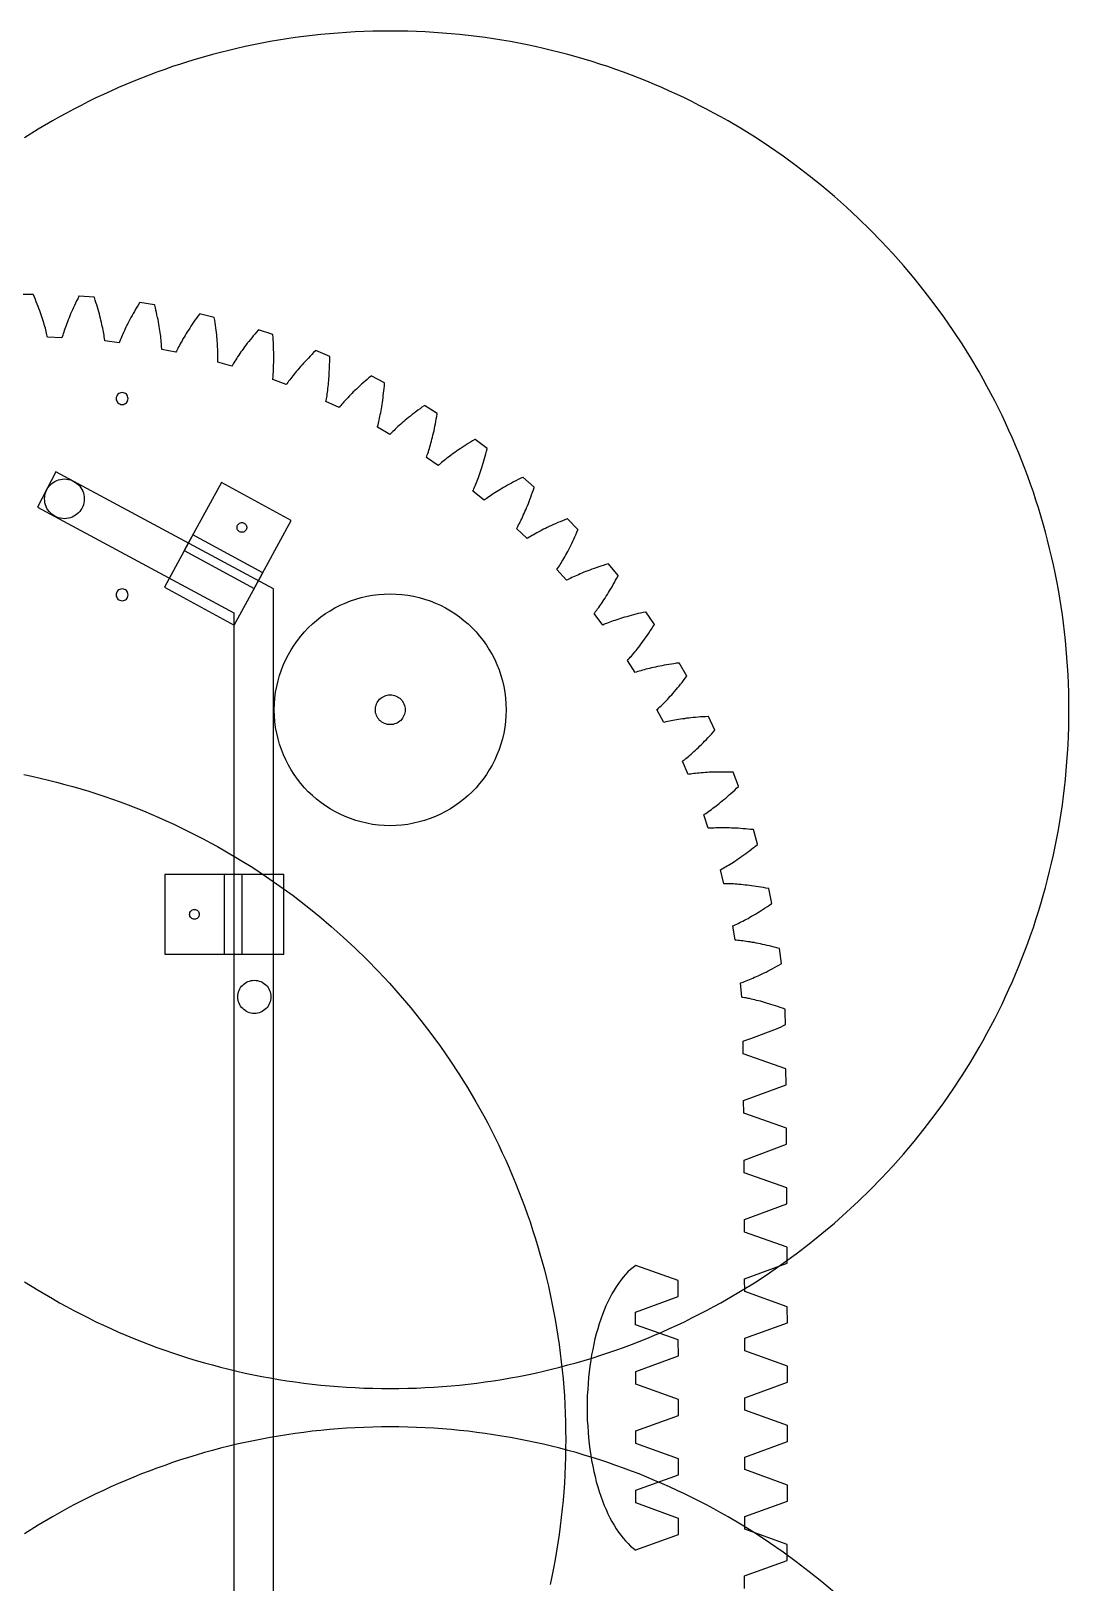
# Model space of a CAD drawing. Extents: x -0.5 to 13.6, y -1.6 to 19.1.
# Drawn here: x 5.76 to 13.6, y 7.43 to 19.14 of the extents above; entities that cross this region are included whole.
import ezdxf

# ---------------------------------------------------------------- set-up
doc = ezdxf.new("R2010")
doc.units = 0
doc.layers.add('Default Layer', color=1, linetype='CONTINUOUS')

msp = doc.modelspace()

# ---------------------------------------------------------------- linework, layer by layer
at = {"layer": 'Default Layer'}
for points in [[(5.713, 9.702), (5.817, 9.637), (5.924, 9.574), (5.978, 9.543), (6.032, 9.514), (6.087, 9.484), (6.142, 9.456), (6.197, 9.428), (6.253, 9.4), (6.309, 9.374), (6.366, 9.348), (6.423, 9.322), (6.48, 9.298), (6.538, 9.274), (6.596, 9.25), (6.654, 9.228), (6.713, 9.206), (6.772, 9.185), (6.831, 9.164), (6.891, 9.144), (6.951, 9.125), (7.011, 9.107), (7.072, 9.089), (7.133, 9.073), (7.194, 9.056), (7.256, 9.041), (7.318, 9.026), (7.38, 9.012), (7.442, 8.999), (7.505, 8.987), (7.568, 8.975), (7.631, 8.964), (7.694, 8.954), (7.758, 8.945), (7.822, 8.936), (7.886, 8.928), (7.951, 8.921), (8.016, 8.915), (8.081, 8.91), (8.146, 8.905), (8.211, 8.902), (8.277, 8.899), (8.343, 8.897), (8.409, 8.895), (8.475, 8.895), (8.541, 8.895), (8.607, 8.897), (8.673, 8.899), (8.739, 8.902), (8.804, 8.905), (8.869, 8.91), (8.934, 8.915), (8.999, 8.921), (9.063, 8.928), (9.128, 8.936), (9.192, 8.945), (9.255, 8.954), (9.319, 8.964), (9.382, 8.975), (9.445, 8.987), (9.508, 8.999), (9.57, 9.012), (9.632, 9.026), (9.694, 9.041), (9.756, 9.056), (9.817, 9.073), (9.878, 9.089), (9.939, 9.107), (9.999, 9.125), (10.059, 9.144), (10.119, 9.164), (10.178, 9.185), (10.237, 9.206), (10.296, 9.228), (10.354, 9.25), (10.412, 9.274), (10.47, 9.298), (10.527, 9.322), (10.584, 9.348), (10.641, 9.374), (10.697, 9.4), (10.753, 9.428), (10.808, 9.456), (10.863, 9.484), (10.918, 9.514), (10.972, 9.543), (11.026, 9.574), (11.132, 9.637), (11.237, 9.702), (11.34, 9.77), (11.442, 9.841), (11.541, 9.913), (11.639, 9.988), (11.735, 10.065), (11.829, 10.145), (11.921, 10.226), (12.011, 10.31), (12.099, 10.396), (12.185, 10.484), (12.269, 10.574), (12.35, 10.666), (12.43, 10.76), (12.507, 10.856), (12.582, 10.954), (12.654, 11.053), (12.725, 11.155), (12.793, 11.258), (12.858, 11.363), (12.921, 11.469), (12.951, 11.523), (12.981, 11.577), (13.011, 11.632), (13.039, 11.687), (13.067, 11.742), (13.095, 11.798), (13.121, 11.854), (13.147, 11.911), (13.173, 11.968), (13.197, 12.025), (13.221, 12.083), (13.244, 12.141), (13.267, 12.199), (13.289, 12.258), (13.31, 12.317), (13.331, 12.376), (13.35, 12.436), (13.37, 12.496), (13.388, 12.556), (13.406, 12.617), (13.422, 12.678), (13.439, 12.739), (13.454, 12.801), (13.469, 12.863), (13.483, 12.925), (13.496, 12.987), (13.508, 13.05), (13.52, 13.113), (13.531, 13.176), (13.541, 13.24), (13.55, 13.303), (13.559, 13.367), (13.567, 13.432), (13.574, 13.496), (13.58, 13.561), (13.585, 13.626), (13.59, 13.691), (13.593, 13.756), (13.596, 13.822), (13.598, 13.888), (13.6, 13.954), (13.6, 14.02), (13.6, 14.086), (13.598, 14.152), (13.596, 14.218), (13.593, 14.284), (13.59, 14.349), (13.585, 14.414), (13.58, 14.479), (13.574, 14.544), (13.567, 14.608), (13.559, 14.673), (13.55, 14.737), (13.541, 14.8), (13.531, 14.864), (13.52, 14.927), (13.508, 14.99), (13.496, 15.053), (13.483, 15.115), (13.469, 15.177), (13.454, 15.239), (13.439, 15.301), (13.422, 15.362), (13.406, 15.423), (13.388, 15.484), (13.37, 15.544), (13.35, 15.604), (13.331, 15.664), (13.31, 15.723), (13.289, 15.782), (13.267, 15.841), (13.244, 15.899), (13.221, 15.957), (13.197, 16.015), (13.173, 16.072), (13.147, 16.129), (13.121, 16.186), (13.095, 16.242), (13.067, 16.298), (13.039, 16.353), (13.011, 16.408), (12.981, 16.463), (12.951, 16.517), (12.921, 16.571), (12.858, 16.677), (12.793, 16.782), (12.725, 16.885), (12.654, 16.987), (12.582, 17.086), (12.507, 17.184), (12.43, 17.28), (12.35, 17.374), (12.269, 17.466), (12.185, 17.556), (12.099, 17.644), (12.011, 17.73), (11.921, 17.814), (11.829, 17.895), (11.735, 17.975), (11.639, 18.052), (11.541, 18.127), (11.442, 18.199), (11.34, 18.27), (11.237, 18.338), (11.132, 18.403), (11.026, 18.466), (10.972, 18.497), (10.918, 18.526), (10.863, 18.556), (10.808, 18.584), (10.753, 18.612), (10.697, 18.64), (10.641, 18.666), (10.584, 18.692), (10.527, 18.718), (10.47, 18.742), (10.412, 18.766), (10.354, 18.79), (10.296, 18.812), (10.237, 18.834), (10.178, 18.855), (10.119, 18.876), (10.059, 18.896), (9.999, 18.915), (9.939, 18.933), (9.878, 18.951), (9.817, 18.967), (9.756, 18.984), (9.694, 18.999), (9.632, 19.014), (9.57, 19.028), (9.508, 19.041), (9.445, 19.053), (9.382, 19.065), (9.319, 19.076), (9.255, 19.086), (9.192, 19.095), (9.128, 19.104), (9.063, 19.112), (8.999, 19.119), (8.934, 19.125), (8.869, 19.13), (8.804, 19.135), (8.739, 19.138), (8.673, 19.141), (8.607, 19.143), (8.541, 19.145), (8.475, 19.145), (8.409, 19.145), (8.343, 19.143), (8.277, 19.141), (8.211, 19.138), (8.146, 19.135), (8.081, 19.13), (8.016, 19.125), (7.951, 19.119), (7.886, 19.112), (7.822, 19.104), (7.758, 19.095), (7.694, 19.086), (7.631, 19.076), (7.568, 19.065), (7.505, 19.053), (7.442, 19.041), (7.38, 19.028), (7.318, 19.014), (7.256, 18.999), (7.194, 18.984), (7.133, 18.967), (7.072, 18.951), (7.011, 18.933), (6.951, 18.915), (6.891, 18.896), (6.831, 18.876), (6.772, 18.855), (6.713, 18.834), (6.654, 18.812), (6.596, 18.79), (6.538, 18.766), (6.48, 18.742), (6.423, 18.718), (6.366, 18.692), (6.309, 18.666), (6.253, 18.64), (6.197, 18.612), (6.142, 18.584), (6.087, 18.556), (6.032, 18.526), (5.978, 18.497), (5.924, 18.466), (5.817, 18.403), (5.713, 18.338)], [(11.15, 7.386), (11.151, 7.481), (11.472, 7.596), (11.473, 7.717), (11.152, 7.834), (11.152, 7.929), (11.474, 8.045), (11.474, 8.166), (11.153, 8.283), (11.153, 8.378), (11.474, 8.494), (11.475, 8.615), (11.153, 8.731), (11.153, 8.826), (11.474, 8.943), (11.474, 9.064), (11.153, 9.18), (11.153, 9.275), (11.474, 9.392), (11.473, 9.513), (11.152, 9.628), (11.151, 9.723), (11.472, 9.841), (11.472, 9.962), (11.15, 10.077), (11.149, 10.172), (11.47, 10.29), (11.469, 10.411), (11.147, 10.525), (11.147, 10.62), (11.467, 10.739), (11.466, 10.86), (11.144, 10.974), (11.143, 11.069), (11.464, 11.188), (11.463, 11.309), (11.14, 11.422), (11.139, 11.517), (11.145, 11.52), (11.198, 11.539), (11.392, 11.612), (11.409, 11.619), (11.426, 11.627), (11.444, 11.635), (11.459, 11.643), (11.458, 11.735), (11.458, 11.759), (11.456, 11.759), (11.438, 11.766), (11.42, 11.773), (11.402, 11.779), (11.384, 11.785), (11.367, 11.79), (11.35, 11.796), (11.333, 11.801), (11.317, 11.806), (11.301, 11.81), (11.286, 11.815), (11.271, 11.819), (11.256, 11.823), (11.241, 11.826), (11.227, 11.83), (11.213, 11.833), (11.2, 11.836), (11.187, 11.839), (11.174, 11.841), (11.162, 11.844), (11.15, 11.846), (11.138, 11.848), (11.13, 11.849), (11.121, 11.958), (11.129, 11.96), (11.14, 11.964), (11.151, 11.969), (11.163, 11.973), (11.175, 11.978), (11.187, 11.983), (11.2, 11.988), (11.213, 11.994), (11.226, 12), (11.24, 12.006), (11.254, 12.012), (11.268, 12.019), (11.283, 12.026), (11.298, 12.033), (11.313, 12.04), (11.328, 12.048), (11.344, 12.056), (11.36, 12.065), (11.376, 12.074), (11.393, 12.083), (11.41, 12.092), (11.427, 12.102), (11.429, 12.104), (11.415, 12.217), (11.412, 12.217), (11.393, 12.223), (11.375, 12.228), (11.356, 12.232), (11.338, 12.237), (11.321, 12.241), (11.303, 12.245), (11.286, 12.249), (11.27, 12.252), (11.254, 12.256), (11.238, 12.259), (11.222, 12.262), (11.207, 12.264), (11.192, 12.267), (11.178, 12.269), (11.164, 12.271), (11.15, 12.273), (11.137, 12.275), (11.124, 12.276), (11.112, 12.278), (11.1, 12.279), (11.088, 12.28), (11.08, 12.281), (11.062, 12.388), (11.069, 12.391), (11.08, 12.396), (11.091, 12.401), (11.102, 12.407), (11.114, 12.413), (11.126, 12.418), (11.138, 12.425), (11.151, 12.431), (11.164, 12.438), (11.177, 12.445), (11.19, 12.453), (11.204, 12.461), (11.218, 12.469), (11.232, 12.477), (11.247, 12.486), (11.261, 12.495), (11.276, 12.504), (11.292, 12.514), (11.307, 12.524), (11.323, 12.535), (11.339, 12.546), (11.355, 12.557), (11.357, 12.558), (11.334, 12.67), (11.332, 12.67), (11.312, 12.674), (11.293, 12.677), (11.274, 12.681), (11.256, 12.684), (11.238, 12.686), (11.221, 12.689), (11.204, 12.691), (11.187, 12.694), (11.17, 12.696), (11.154, 12.697), (11.139, 12.699), (11.123, 12.7), (11.108, 12.702), (11.094, 12.703), (11.08, 12.704), (11.066, 12.705), (11.053, 12.705), (11.04, 12.706), (11.027, 12.706), (11.015, 12.707), (11.003, 12.707), (10.995, 12.707), (10.969, 12.812), (10.976, 12.816), (10.986, 12.822), (10.997, 12.828), (11.007, 12.834), (11.019, 12.841), (11.03, 12.848), (11.042, 12.855), (11.054, 12.862), (11.066, 12.87), (11.078, 12.878), (11.091, 12.887), (11.104, 12.896), (11.117, 12.905), (11.131, 12.915), (11.145, 12.924), (11.159, 12.935), (11.173, 12.945), (11.187, 12.956), (11.202, 12.968), (11.217, 12.979), (11.232, 12.991), (11.247, 13.004), (11.249, 13.005), (11.217, 13.115), (11.215, 13.115), (11.195, 13.117), (11.176, 13.119), (11.157, 13.121), (11.138, 13.122), (11.12, 13.124), (11.103, 13.125), (11.085, 13.126), (11.068, 13.127), (11.052, 13.127), (11.036, 13.128), (11.02, 13.128), (11.005, 13.129), (10.99, 13.129), (10.975, 13.129), (10.961, 13.128), (10.947, 13.128), (10.934, 13.128), (10.921, 13.127), (10.908, 13.127), (10.896, 13.126), (10.884, 13.125), (10.877, 13.125), (10.842, 13.228), (10.848, 13.232), (10.858, 13.238), (10.868, 13.245), (10.878, 13.252), (10.889, 13.26), (10.9, 13.268), (10.911, 13.276), (10.922, 13.284), (10.934, 13.293), (10.946, 13.302), (10.958, 13.312), (10.97, 13.322), (10.982, 13.332), (10.995, 13.343), (11.008, 13.354), (11.021, 13.365), (11.034, 13.377), (11.048, 13.389), (11.062, 13.401), (11.076, 13.414), (11.09, 13.427), (11.104, 13.441), (11.106, 13.443), (11.065, 13.549), (11.062, 13.549), (11.042, 13.55), (11.023, 13.55), (11.004, 13.55), (10.986, 13.55), (10.968, 13.55), (10.95, 13.55), (10.932, 13.55), (10.916, 13.549), (10.899, 13.548), (10.883, 13.548), (10.867, 13.547), (10.852, 13.546), (10.837, 13.544), (10.822, 13.543), (10.808, 13.542), (10.795, 13.541), (10.781, 13.539), (10.768, 13.538), (10.756, 13.536), (10.744, 13.534), (10.732, 13.533), (10.725, 13.531), (10.681, 13.631), (10.688, 13.636), (10.697, 13.643), (10.706, 13.651), (10.716, 13.659), (10.726, 13.667), (10.736, 13.676), (10.747, 13.685), (10.757, 13.694), (10.768, 13.704), (10.779, 13.714), (10.79, 13.725), (10.802, 13.735), (10.813, 13.747), (10.825, 13.758), (10.837, 13.77), (10.849, 13.783), (10.862, 13.795), (10.874, 13.808), (10.887, 13.822), (10.9, 13.836), (10.913, 13.85), (10.926, 13.865), (10.927, 13.867), (10.878, 13.97), (10.875, 13.969), (10.856, 13.968), (10.836, 13.967), (10.818, 13.966), (10.799, 13.965), (10.781, 13.963), (10.763, 13.961), (10.746, 13.959), (10.729, 13.958), (10.713, 13.956), (10.697, 13.953), (10.681, 13.951), (10.666, 13.949), (10.651, 13.947), (10.637, 13.944), (10.623, 13.942), (10.609, 13.939), (10.596, 13.937), (10.584, 13.934), (10.571, 13.932), (10.559, 13.929), (10.548, 13.926), (10.54, 13.925), (10.489, 14.021), (10.495, 14.026), (10.504, 14.034), (10.512, 14.042), (10.521, 14.051), (10.531, 14.06), (10.54, 14.07), (10.55, 14.079), (10.56, 14.09), (10.57, 14.1), (10.58, 14.111), (10.59, 14.122), (10.601, 14.134), (10.611, 14.146), (10.622, 14.159), (10.633, 14.172), (10.644, 14.185), (10.656, 14.199), (10.667, 14.213), (10.679, 14.227), (10.69, 14.242), (10.702, 14.258), (10.714, 14.273), (10.715, 14.275), (10.658, 14.374), (10.655, 14.373), (10.636, 14.371), (10.617, 14.368), (10.598, 14.365), (10.58, 14.362), (10.562, 14.359), (10.544, 14.356), (10.527, 14.353), (10.511, 14.35), (10.494, 14.347), (10.479, 14.343), (10.463, 14.34), (10.448, 14.336), (10.434, 14.333), (10.42, 14.329), (10.406, 14.326), (10.393, 14.322), (10.38, 14.319), (10.367, 14.315), (10.355, 14.311), (10.344, 14.308), (10.332, 14.304), (10.325, 14.302), (10.266, 14.393), (10.272, 14.399), (10.28, 14.408), (10.288, 14.417), (10.296, 14.426), (10.305, 14.436), (10.313, 14.446), (10.322, 14.457), (10.331, 14.468), (10.34, 14.479), (10.349, 14.491), (10.359, 14.503), (10.368, 14.516), (10.378, 14.528), (10.388, 14.542), (10.398, 14.556), (10.408, 14.57), (10.418, 14.584), (10.428, 14.599), (10.438, 14.615), (10.449, 14.63), (10.459, 14.647), (10.47, 14.663), (10.471, 14.665), (10.406, 14.759), (10.404, 14.758), (10.384, 14.754), (10.365, 14.75), (10.347, 14.746), (10.329, 14.741), (10.311, 14.737), (10.294, 14.732), (10.277, 14.728), (10.261, 14.723), (10.245, 14.719), (10.23, 14.714), (10.215, 14.709), (10.2, 14.705), (10.186, 14.7), (10.172, 14.695), (10.159, 14.691), (10.146, 14.686), (10.133, 14.681), (10.121, 14.677), (10.109, 14.672), (10.098, 14.668), (10.087, 14.663), (10.08, 14.66), (10.014, 14.747), (10.019, 14.753), (10.026, 14.762), (10.034, 14.772), (10.041, 14.782), (10.049, 14.793), (10.057, 14.804), (10.065, 14.815), (10.073, 14.826), (10.081, 14.838), (10.089, 14.851), (10.098, 14.864), (10.106, 14.877), (10.115, 14.891), (10.123, 14.905), (10.132, 14.919), (10.141, 14.934), (10.15, 14.949), (10.159, 14.965), (10.168, 14.981), (10.177, 14.998), (10.186, 15.015), (10.195, 15.032), (10.196, 15.035), (10.124, 15.123), (10.122, 15.122), (10.103, 15.116), (10.084, 15.11), (10.066, 15.105), (10.049, 15.099), (10.031, 15.093), (10.015, 15.087), (9.998, 15.081), (9.983, 15.075), (9.967, 15.069), (9.952, 15.064), (9.937, 15.058), (9.923, 15.052), (9.909, 15.046), (9.896, 15.04), (9.883, 15.035), (9.871, 15.029), (9.858, 15.023), (9.847, 15.018), (9.835, 15.012), (9.824, 15.007), (9.814, 15.002), (9.807, 14.998), (9.734, 15.079), (9.739, 15.086), (9.745, 15.096), (9.752, 15.106), (9.758, 15.116), (9.765, 15.127), (9.772, 15.139), (9.779, 15.151), (9.786, 15.163), (9.793, 15.176), (9.801, 15.189), (9.808, 15.202), (9.815, 15.216), (9.823, 15.23), (9.831, 15.245), (9.838, 15.26), (9.846, 15.276), (9.853, 15.292), (9.861, 15.308), (9.869, 15.325), (9.877, 15.342), (9.884, 15.36), (9.892, 15.378), (9.893, 15.38), (9.814, 15.462), (9.811, 15.461), (9.793, 15.454), (9.775, 15.447), (9.758, 15.44), (9.74, 15.433), (9.724, 15.425), (9.708, 15.418), (9.692, 15.411), (9.676, 15.404), (9.661, 15.397), (9.647, 15.39), (9.633, 15.383), (9.619, 15.376), (9.606, 15.369), (9.593, 15.362), (9.581, 15.355), (9.569, 15.349), (9.557, 15.342), (9.546, 15.336), (9.535, 15.329), (9.524, 15.323), (9.514, 15.317), (9.508, 15.313), (9.429, 15.388), (9.433, 15.395), (9.438, 15.405), (9.444, 15.416), (9.45, 15.427), (9.456, 15.438), (9.462, 15.45), (9.468, 15.463), (9.474, 15.475), (9.48, 15.489), (9.486, 15.502), (9.492, 15.516), (9.499, 15.531), (9.505, 15.546), (9.511, 15.561), (9.518, 15.577), (9.524, 15.593), (9.53, 15.609), (9.537, 15.626), (9.543, 15.644), (9.549, 15.662), (9.556, 15.68), (9.562, 15.699), (9.563, 15.701), (9.477, 15.776), (9.475, 15.775), (9.457, 15.766), (9.44, 15.758), (9.423, 15.749), (9.406, 15.74), (9.39, 15.732), (9.375, 15.723), (9.36, 15.715), (9.345, 15.707), (9.331, 15.698), (9.317, 15.69), (9.303, 15.682), (9.29, 15.674), (9.277, 15.666), (9.265, 15.658), (9.253, 15.651), (9.242, 15.643), (9.231, 15.636), (9.22, 15.628), (9.21, 15.621), (9.2, 15.614), (9.19, 15.607), (9.184, 15.602), (9.099, 15.671), (9.103, 15.678), (9.107, 15.689), (9.112, 15.7), (9.117, 15.711), (9.122, 15.723), (9.127, 15.736), (9.132, 15.749), (9.137, 15.762), (9.142, 15.775), (9.147, 15.789), (9.152, 15.804), (9.157, 15.819), (9.163, 15.834), (9.168, 15.85), (9.173, 15.866), (9.178, 15.883), (9.183, 15.9), (9.188, 15.917), (9.193, 15.935), (9.197, 15.953), (9.202, 15.972), (9.207, 15.991), (9.208, 15.994), (9.116, 16.062), (9.114, 16.06), (9.097, 16.05), (9.08, 16.04), (9.064, 16.03), (9.049, 16.021), (9.033, 16.011), (9.018, 16.001), (9.004, 15.991), (8.99, 15.982), (8.976, 15.973), (8.963, 15.963), (8.95, 15.954), (8.938, 15.945), (8.926, 15.936), (8.914, 15.927), (8.903, 15.919), (8.892, 15.91), (8.882, 15.902), (8.872, 15.894), (8.862, 15.886), (8.853, 15.878), (8.844, 15.87), (8.838, 15.865), (8.748, 15.926), (8.751, 15.934), (8.755, 15.945), (8.759, 15.956), (8.763, 15.968), (8.767, 15.981), (8.771, 15.993), (8.775, 16.006), (8.778, 16.02), (8.782, 16.034), (8.786, 16.048), (8.79, 16.063), (8.794, 16.079), (8.798, 16.094), (8.802, 16.11), (8.806, 16.127), (8.809, 16.144), (8.813, 16.161), (8.816, 16.179), (8.82, 16.197), (8.823, 16.216), (8.826, 16.235), (8.83, 16.254), (8.83, 16.257), (8.733, 16.317), (8.731, 16.316), (8.715, 16.304), (8.7, 16.293), (8.684, 16.282), (8.669, 16.271), (8.655, 16.26), (8.641, 16.249), (8.627, 16.238), (8.614, 16.228), (8.601, 16.217), (8.589, 16.207), (8.577, 16.197), (8.565, 16.187), (8.554, 16.177), (8.543, 16.167), (8.533, 16.158), (8.523, 16.148), (8.513, 16.139), (8.504, 16.13), (8.495, 16.121), (8.486, 16.113), (8.478, 16.104), (8.472, 16.099), (8.378, 16.153), (8.38, 16.16), (8.383, 16.172), (8.386, 16.184), (8.389, 16.196), (8.392, 16.208), (8.394, 16.221), (8.397, 16.235), (8.4, 16.249), (8.403, 16.263), (8.406, 16.278), (8.409, 16.293), (8.411, 16.308), (8.414, 16.324), (8.416, 16.341), (8.419, 16.357), (8.421, 16.375), (8.423, 16.392), (8.425, 16.41), (8.427, 16.429), (8.429, 16.447), (8.431, 16.467), (8.432, 16.486), (8.433, 16.489), (8.331, 16.541), (8.33, 16.54), (8.314, 16.527), (8.3, 16.515), (8.285, 16.502), (8.271, 16.49), (8.258, 16.478), (8.245, 16.466), (8.232, 16.454), (8.22, 16.442), (8.208, 16.431), (8.196, 16.42), (8.185, 16.409), (8.174, 16.398), (8.164, 16.387), (8.154, 16.376), (8.144, 16.366), (8.135, 16.356), (8.126, 16.346), (8.117, 16.336), (8.109, 16.327), (8.101, 16.318), (8.094, 16.309), (8.089, 16.303), (7.99, 16.349), (7.991, 16.356), (7.994, 16.368), (7.996, 16.38), (7.998, 16.392), (7.999, 16.405), (8.001, 16.418), (8.003, 16.432), (8.005, 16.446), (8.007, 16.461), (8.008, 16.475), (8.01, 16.491), (8.011, 16.506), (8.012, 16.522), (8.013, 16.539), (8.014, 16.556), (8.015, 16.573), (8.016, 16.591), (8.017, 16.609), (8.017, 16.628), (8.018, 16.647), (8.018, 16.666), (8.018, 16.686), (8.018, 16.688), (7.913, 16.732), (7.911, 16.73), (7.897, 16.717), (7.883, 16.703), (7.87, 16.689), (7.857, 16.676), (7.845, 16.663), (7.832, 16.65), (7.821, 16.637), (7.809, 16.625), (7.798, 16.612), (7.788, 16.6), (7.778, 16.588), (7.768, 16.576), (7.758, 16.565), (7.749, 16.554), (7.74, 16.542), (7.732, 16.532), (7.724, 16.521), (7.716, 16.511), (7.708, 16.501), (7.701, 16.491), (7.694, 16.481), (7.69, 16.475), (7.588, 16.513), (7.589, 16.521), (7.59, 16.532), (7.591, 16.544), (7.592, 16.557), (7.593, 16.57), (7.594, 16.583), (7.594, 16.597), (7.595, 16.611), (7.595, 16.626), (7.596, 16.641), (7.596, 16.656), (7.596, 16.672), (7.596, 16.688), (7.596, 16.704), (7.596, 16.721), (7.595, 16.739), (7.594, 16.756), (7.594, 16.774), (7.593, 16.793), (7.591, 16.812), (7.59, 16.831), (7.589, 16.851), (7.588, 16.853), (7.48, 16.889), (7.478, 16.887), (7.465, 16.872), (7.453, 16.857), (7.441, 16.843), (7.429, 16.828), (7.418, 16.814), (7.407, 16.8), (7.396, 16.787), (7.386, 16.773), (7.376, 16.76), (7.366, 16.747), (7.357, 16.734), (7.348, 16.722), (7.339, 16.71), (7.331, 16.698), (7.323, 16.686), (7.316, 16.674), (7.309, 16.663), (7.302, 16.652), (7.295, 16.641), (7.289, 16.631), (7.283, 16.621), (7.279, 16.614), (7.174, 16.644), (7.174, 16.652), (7.174, 16.664), (7.174, 16.676), (7.174, 16.688), (7.174, 16.701), (7.174, 16.715), (7.173, 16.728), (7.173, 16.742), (7.172, 16.757), (7.171, 16.772), (7.17, 16.787), (7.169, 16.803), (7.168, 16.819), (7.166, 16.836), (7.165, 16.852), (7.163, 16.87), (7.161, 16.887), (7.159, 16.905), (7.156, 16.924), (7.153, 16.942), (7.15, 16.962), (7.147, 16.981), (7.147, 16.983), (7.036, 17.01), (7.035, 17.008), (7.023, 16.992), (7.012, 16.977), (7.001, 16.961), (6.99, 16.946), (6.98, 16.931), (6.97, 16.916), (6.961, 16.902), (6.951, 16.887), (6.943, 16.873), (6.934, 16.86), (6.926, 16.846), (6.918, 16.833), (6.91, 16.82), (6.903, 16.807), (6.896, 16.795), (6.89, 16.783), (6.883, 16.771), (6.877, 16.76), (6.872, 16.749), (6.866, 16.738), (6.861, 16.727), (6.857, 16.72), (6.751, 16.741), (6.75, 16.749), (6.749, 16.761), (6.749, 16.773), (6.748, 16.786), (6.746, 16.799), (6.745, 16.812), (6.743, 16.826), (6.742, 16.84), (6.74, 16.854), (6.738, 16.869), (6.736, 16.884), (6.733, 16.9), (6.731, 16.915), (6.728, 16.932), (6.725, 16.948), (6.722, 16.966), (6.718, 16.983), (6.714, 17.001), (6.71, 17.019), (6.706, 17.037), (6.702, 17.056), (6.697, 17.075), (6.696, 17.078), (6.584, 17.095), (6.583, 17.093), (6.572, 17.076), (6.562, 17.06), (6.553, 17.044), (6.543, 17.028), (6.534, 17.012), (6.526, 16.996), (6.517, 16.981), (6.509, 16.966), (6.502, 16.951), (6.494, 16.937), (6.487, 16.923), (6.48, 16.909), (6.474, 16.896), (6.468, 16.883), (6.462, 16.87), (6.456, 16.857), (6.451, 16.845), (6.446, 16.833), (6.441, 16.821), (6.436, 16.81), (6.432, 16.799), (6.429, 16.792), (6.321, 16.805), (6.32, 16.812), (6.318, 16.824), (6.316, 16.836), (6.314, 16.848), (6.312, 16.861), (6.31, 16.874), (6.307, 16.888), (6.304, 16.902), (6.301, 16.916), (6.298, 16.93), (6.295, 16.945), (6.291, 16.961), (6.287, 16.976), (6.283, 16.992), (6.279, 17.009), (6.274, 17.026), (6.269, 17.043), (6.264, 17.06), (6.259, 17.078), (6.253, 17.096), (6.247, 17.114), (6.241, 17.133), (6.24, 17.135), (6.126, 17.144), (6.125, 17.142), (6.116, 17.124), (6.107, 17.107), (6.099, 17.09), (6.091, 17.073), (6.083, 17.057), (6.076, 17.04), (6.069, 17.025), (6.062, 17.009), (6.056, 16.994), (6.05, 16.979), (6.044, 16.964), (6.038, 16.95), (6.033, 16.936), (6.028, 16.922), (6.023, 16.909), (6.018, 16.896), (6.014, 16.884), (6.01, 16.871), (6.006, 16.859), (6.002, 16.848), (5.999, 16.837), (5.996, 16.829), (5.888, 16.833), (5.886, 16.841), (5.883, 16.852), (5.88, 16.864), (5.877, 16.876), (5.874, 16.889), (5.871, 16.901), (5.867, 16.915), (5.863, 16.928), (5.859, 16.942), (5.855, 16.957), (5.85, 16.971), (5.845, 16.986), (5.84, 17.001), (5.835, 17.017), (5.829, 17.033), (5.823, 17.049), (5.817, 17.066), (5.81, 17.083), (5.803, 17.1), (5.796, 17.118), (5.789, 17.136), (5.781, 17.154), (5.78, 17.156), (5.666, 17.155)], [(5.708, 13.531), (5.77, 13.518), (5.832, 13.504), (5.894, 13.489), (5.956, 13.474), (6.017, 13.457), (6.078, 13.441), (6.139, 13.423), (6.199, 13.405), (6.259, 13.386), (6.319, 13.366), (6.378, 13.345), (6.437, 13.324), (6.496, 13.302), (6.554, 13.28), (6.612, 13.256), (6.67, 13.232), (6.727, 13.208), (6.784, 13.182), (6.841, 13.156), (6.897, 13.13), (6.953, 13.102), (7.008, 13.074), (7.063, 13.046), (7.118, 13.016), (7.172, 12.987), (7.226, 12.956), (7.332, 12.893), (7.437, 12.828), (7.54, 12.76), (7.642, 12.689), (7.741, 12.617), (7.839, 12.542), (7.935, 12.465), (8.029, 12.385), (8.121, 12.304), (8.211, 12.22), (8.299, 12.134), (8.385, 12.046), (8.469, 11.956), (8.55, 11.864), (8.63, 11.77), (8.707, 11.674), (8.782, 11.576), (8.854, 11.477), (8.925, 11.375), (8.993, 11.272), (9.058, 11.167), (9.121, 11.061), (9.151, 11.007), (9.181, 10.953), (9.211, 10.898), (9.239, 10.843), (9.267, 10.788), (9.295, 10.732), (9.321, 10.676), (9.347, 10.619), (9.373, 10.562), (9.397, 10.505), (9.421, 10.447), (9.444, 10.389), (9.467, 10.331), (9.489, 10.272), (9.51, 10.213), (9.531, 10.154), (9.55, 10.094), (9.569, 10.034), (9.588, 9.974), (9.605, 9.913), (9.622, 9.852), (9.639, 9.791), (9.654, 9.729), (9.669, 9.667), (9.683, 9.605), (9.696, 9.543), (9.708, 9.48), (9.72, 9.417), (9.731, 9.354), (9.741, 9.29), (9.75, 9.227), (9.759, 9.163), (9.766, 9.098), (9.773, 9.034), (9.78, 8.969), (9.785, 8.904), (9.79, 8.839), (9.793, 8.774), (9.796, 8.708), (9.798, 8.642), (9.799, 8.576), (9.8, 8.51), (9.799, 8.444), (9.798, 8.378), (9.796, 8.312), (9.793, 8.246), (9.79, 8.181), (9.785, 8.116), (9.78, 8.051), (9.773, 7.986), (9.766, 7.922), (9.759, 7.857), (9.75, 7.793), (9.741, 7.73), (9.731, 7.666), (9.72, 7.603), (9.708, 7.54), (9.696, 7.477), (9.683, 7.415)], [(11.829, 7.355), (11.735, 7.435), (11.639, 7.512), (11.541, 7.587), (11.442, 7.659), (11.34, 7.73), (11.237, 7.798), (11.132, 7.863), (11.026, 7.926), (10.972, 7.957), (10.918, 7.986), (10.863, 8.016), (10.808, 8.044), (10.753, 8.072), (10.697, 8.1), (10.641, 8.126), (10.584, 8.152), (10.527, 8.178), (10.47, 8.202), (10.412, 8.226), (10.354, 8.25), (10.296, 8.272), (10.237, 8.294), (10.178, 8.315), (10.119, 8.336), (10.059, 8.356), (9.999, 8.375), (9.939, 8.393), (9.878, 8.411), (9.817, 8.427), (9.756, 8.444), (9.694, 8.459), (9.632, 8.474), (9.57, 8.488), (9.508, 8.501), (9.445, 8.513), (9.382, 8.525), (9.319, 8.536), (9.255, 8.546), (9.192, 8.555), (9.128, 8.564), (9.063, 8.572), (8.999, 8.579), (8.934, 8.585), (8.869, 8.59), (8.804, 8.595), (8.739, 8.598), (8.673, 8.601), (8.607, 8.603), (8.541, 8.605), (8.475, 8.605), (8.409, 8.605), (8.343, 8.603), (8.277, 8.601), (8.211, 8.598), (8.146, 8.595), (8.081, 8.59), (8.016, 8.585), (7.951, 8.579), (7.886, 8.572), (7.822, 8.564), (7.758, 8.555), (7.694, 8.546), (7.631, 8.536), (7.568, 8.525), (7.505, 8.513), (7.442, 8.501), (7.38, 8.488), (7.318, 8.474), (7.256, 8.459), (7.194, 8.444), (7.133, 8.427), (7.072, 8.411), (7.011, 8.393), (6.951, 8.375), (6.891, 8.356), (6.831, 8.336), (6.772, 8.315), (6.713, 8.294), (6.654, 8.272), (6.596, 8.25), (6.538, 8.226), (6.48, 8.202), (6.423, 8.178), (6.366, 8.152), (6.309, 8.126), (6.253, 8.1), (6.197, 8.072), (6.142, 8.044), (6.087, 8.016), (6.032, 7.986), (5.978, 7.957), (5.924, 7.926), (5.817, 7.863), (5.713, 7.798)]]:
    msp.add_lwpolyline(points, dxfattribs=at)
for points in [[(6.406, 16.37), (6.407, 16.361), (6.41, 16.352), (6.414, 16.345), (6.419, 16.338), (6.426, 16.333), (6.434, 16.329), (6.442, 16.326), (6.451, 16.325), (6.46, 16.326), (6.469, 16.329), (6.476, 16.333), (6.483, 16.338), (6.488, 16.345), (6.492, 16.352), (6.495, 16.361), (6.496, 16.37), (6.495, 16.379), (6.492, 16.388), (6.488, 16.395), (6.483, 16.402), (6.476, 16.407), (6.469, 16.411), (6.46, 16.414), (6.451, 16.415), (6.442, 16.414), (6.434, 16.411), (6.426, 16.407), (6.419, 16.402), (6.414, 16.395), (6.41, 16.388), (6.407, 16.379), (6.406, 16.37)], [(7.294, 14.751), (7.294, 5.111), (7.594, 5.111), (7.594, 14.933), (7.593, 14.933), (5.951, 15.818), (5.811, 15.551), (7.294, 14.751)], [(5.865, 15.613), (5.866, 15.628), (5.868, 15.643), (5.872, 15.658), (5.877, 15.671), (5.883, 15.684), (5.891, 15.697), (5.899, 15.708), (5.909, 15.719), (5.92, 15.729), (5.931, 15.737), (5.943, 15.745), (5.957, 15.751), (5.97, 15.756), (5.985, 15.76), (6, 15.762), (6.015, 15.763), (6.03, 15.762), (6.045, 15.76), (6.06, 15.756), (6.073, 15.751), (6.086, 15.745), (6.099, 15.737), (6.11, 15.729), (6.121, 15.719), (6.131, 15.708), (6.139, 15.697), (6.147, 15.684), (6.153, 15.671), (6.158, 15.658), (6.162, 15.643), (6.164, 15.628), (6.165, 15.613), (6.164, 15.598), (6.162, 15.583), (6.158, 15.568), (6.153, 15.555), (6.147, 15.541), (6.139, 15.529), (6.131, 15.518), (6.121, 15.507), (6.11, 15.497), (6.099, 15.489), (6.086, 15.481), (6.073, 15.475), (6.06, 15.47), (6.045, 15.466), (6.03, 15.464), (6.015, 15.463), (6, 15.464), (5.985, 15.466), (5.97, 15.47), (5.957, 15.475), (5.943, 15.481), (5.931, 15.489), (5.92, 15.497), (5.909, 15.507), (5.899, 15.518), (5.891, 15.529), (5.883, 15.541), (5.877, 15.555), (5.872, 15.568), (5.868, 15.583), (5.866, 15.598), (5.865, 15.613)], [(7.727, 15.45), (7.2, 15.737), (6.92, 15.224), (7.447, 14.937), (7.727, 15.45)], [(7.388, 15.379), (7.383, 15.373), (7.378, 15.368), (7.372, 15.364), (7.366, 15.361), (7.359, 15.36), (7.352, 15.36), (7.345, 15.361), (7.338, 15.364), (7.332, 15.368), (7.327, 15.373), (7.323, 15.379), (7.32, 15.386), (7.319, 15.393), (7.319, 15.4), (7.32, 15.407), (7.323, 15.414), (7.327, 15.42), (7.332, 15.425), (7.338, 15.429), (7.345, 15.432), (7.352, 15.433), (7.359, 15.433), (7.366, 15.432), (7.373, 15.429), (7.379, 15.424), (7.384, 15.419), (7.388, 15.413), (7.391, 15.407), (7.392, 15.4), (7.392, 15.393), (7.391, 15.386), (7.388, 15.379)], [(7.512, 15.055), (6.985, 15.342), (6.77, 14.947), (7.296, 14.66), (7.512, 15.055)], [(6.406, 14.888), (6.407, 14.879), (6.41, 14.87), (6.414, 14.863), (6.419, 14.856), (6.426, 14.851), (6.434, 14.847), (6.442, 14.844), (6.451, 14.843), (6.46, 14.844), (6.469, 14.847), (6.476, 14.851), (6.483, 14.856), (6.488, 14.863), (6.492, 14.87), (6.495, 14.879), (6.496, 14.888), (6.495, 14.897), (6.492, 14.906), (6.488, 14.913), (6.483, 14.92), (6.476, 14.925), (6.469, 14.929), (6.46, 14.932), (6.451, 14.933), (6.442, 14.932), (6.434, 14.929), (6.426, 14.925), (6.419, 14.92), (6.414, 14.913), (6.41, 14.906), (6.407, 14.897), (6.406, 14.888)], [(7.6, 14.02), (7.601, 14.065), (7.605, 14.109), (7.61, 14.153), (7.618, 14.196), (7.628, 14.239), (7.639, 14.28), (7.653, 14.321), (7.669, 14.361), (7.686, 14.399), (7.706, 14.437), (7.727, 14.474), (7.749, 14.509), (7.774, 14.544), (7.8, 14.577), (7.827, 14.608), (7.856, 14.639), (7.887, 14.668), (7.918, 14.695), (7.951, 14.721), (7.986, 14.746), (8.021, 14.768), (8.058, 14.789), (8.096, 14.809), (8.134, 14.826), (8.174, 14.842), (8.215, 14.856), (8.256, 14.867), (8.299, 14.877), (8.342, 14.885), (8.386, 14.89), (8.43, 14.894), (8.475, 14.895), (8.52, 14.894), (8.564, 14.89), (8.608, 14.885), (8.651, 14.877), (8.694, 14.867), (8.735, 14.856), (8.776, 14.842), (8.816, 14.826), (8.854, 14.809), (8.892, 14.789), (8.929, 14.768), (8.964, 14.746), (8.999, 14.721), (9.032, 14.695), (9.063, 14.668), (9.094, 14.639), (9.123, 14.608), (9.15, 14.577), (9.176, 14.544), (9.201, 14.509), (9.223, 14.474), (9.244, 14.437), (9.264, 14.399), (9.281, 14.361), (9.297, 14.321), (9.311, 14.28), (9.322, 14.239), (9.332, 14.196), (9.34, 14.153), (9.345, 14.109), (9.349, 14.065), (9.35, 14.02), (9.349, 13.975), (9.345, 13.931), (9.34, 13.887), (9.332, 13.844), (9.322, 13.801), (9.311, 13.76), (9.297, 13.719), (9.281, 13.679), (9.264, 13.641), (9.244, 13.603), (9.223, 13.566), (9.201, 13.531), (9.176, 13.496), (9.15, 13.463), (9.123, 13.432), (9.094, 13.401), (9.063, 13.372), (9.032, 13.345), (8.999, 13.319), (8.964, 13.294), (8.929, 13.272), (8.892, 13.251), (8.854, 13.231), (8.816, 13.214), (8.776, 13.198), (8.735, 13.184), (8.694, 13.173), (8.651, 13.163), (8.608, 13.155), (8.564, 13.15), (8.52, 13.146), (8.475, 13.145), (8.43, 13.146), (8.386, 13.15), (8.342, 13.155), (8.299, 13.163), (8.256, 13.173), (8.215, 13.184), (8.174, 13.198), (8.134, 13.214), (8.096, 13.231), (8.058, 13.251), (8.021, 13.272), (7.986, 13.294), (7.951, 13.319), (7.918, 13.345), (7.887, 13.372), (7.856, 13.401), (7.827, 13.432), (7.8, 13.463), (7.774, 13.496), (7.749, 13.531), (7.727, 13.566), (7.706, 13.603), (7.686, 13.641), (7.669, 13.679), (7.653, 13.719), (7.639, 13.76), (7.628, 13.801), (7.618, 13.844), (7.61, 13.887), (7.605, 13.931), (7.601, 13.975), (7.6, 14.02)], [(8.363, 14.02), (8.363, 14.032), (8.365, 14.043), (8.368, 14.053), (8.371, 14.064), (8.376, 14.074), (8.382, 14.083), (8.388, 14.092), (8.395, 14.1), (8.403, 14.107), (8.412, 14.113), (8.421, 14.119), (8.431, 14.124), (8.442, 14.127), (8.452, 14.13), (8.463, 14.132), (8.475, 14.133), (8.487, 14.132), (8.498, 14.13), (8.508, 14.127), (8.519, 14.124), (8.529, 14.119), (8.538, 14.113), (8.547, 14.107), (8.555, 14.1), (8.562, 14.092), (8.568, 14.083), (8.574, 14.074), (8.579, 14.064), (8.582, 14.053), (8.585, 14.043), (8.587, 14.032), (8.588, 14.02), (8.587, 14.008), (8.585, 13.997), (8.582, 13.987), (8.579, 13.976), (8.574, 13.966), (8.568, 13.957), (8.562, 13.948), (8.555, 13.94), (8.547, 13.933), (8.538, 13.927), (8.529, 13.921), (8.519, 13.916), (8.508, 13.913), (8.498, 13.91), (8.487, 13.908), (8.475, 13.908), (8.463, 13.908), (8.452, 13.91), (8.442, 13.913), (8.431, 13.916), (8.421, 13.921), (8.412, 13.927), (8.403, 13.933), (8.395, 13.94), (8.388, 13.948), (8.382, 13.957), (8.376, 13.966), (8.371, 13.976), (8.368, 13.987), (8.365, 13.997), (8.363, 14.008), (8.363, 14.02)], [(6.772, 12.776), (6.772, 12.176), (7.356, 12.176), (7.356, 12.776), (6.772, 12.776)], [(7.221, 12.776), (7.221, 12.176), (7.671, 12.176), (7.671, 12.776), (7.221, 12.776)], [(6.997, 12.512), (7.004, 12.511), (7.011, 12.509), (7.017, 12.506), (7.023, 12.501), (7.027, 12.496), (7.03, 12.489), (7.033, 12.482), (7.033, 12.475), (7.033, 12.468), (7.03, 12.461), (7.027, 12.454), (7.023, 12.449), (7.017, 12.445), (7.011, 12.441), (7.004, 12.439), (6.997, 12.438), (6.989, 12.439), (6.982, 12.441), (6.976, 12.445), (6.971, 12.449), (6.966, 12.454), (6.963, 12.461), (6.961, 12.468), (6.96, 12.475), (6.961, 12.482), (6.963, 12.489), (6.966, 12.496), (6.971, 12.501), (6.976, 12.506), (6.982, 12.509), (6.989, 12.511), (6.997, 12.512)], [(7.324, 11.853), (7.325, 11.865), (7.327, 11.878), (7.33, 11.89), (7.334, 11.901), (7.339, 11.912), (7.345, 11.923), (7.353, 11.932), (7.361, 11.941), (7.37, 11.949), (7.379, 11.956), (7.39, 11.963), (7.4, 11.968), (7.412, 11.972), (7.424, 11.975), (7.436, 11.977), (7.449, 11.978), (7.462, 11.977), (7.474, 11.975), (7.486, 11.972), (7.498, 11.968), (7.509, 11.963), (7.519, 11.956), (7.529, 11.949), (7.538, 11.941), (7.546, 11.932), (7.553, 11.923), (7.559, 11.912), (7.564, 11.901), (7.569, 11.89), (7.572, 11.878), (7.574, 11.865), (7.574, 11.853), (7.574, 11.84), (7.572, 11.828), (7.569, 11.816), (7.564, 11.804), (7.559, 11.793), (7.553, 11.783), (7.546, 11.773), (7.538, 11.764), (7.529, 11.756), (7.519, 11.749), (7.509, 11.743), (7.498, 11.738), (7.486, 11.733), (7.474, 11.73), (7.462, 11.728), (7.449, 11.728), (7.436, 11.728), (7.424, 11.73), (7.412, 11.733), (7.4, 11.738), (7.39, 11.743), (7.379, 11.749), (7.37, 11.756), (7.361, 11.764), (7.353, 11.773), (7.345, 11.783), (7.339, 11.793), (7.334, 11.804), (7.33, 11.816), (7.327, 11.828), (7.325, 11.84), (7.324, 11.853)], [(10.329, 7.675), (10.329, 7.678), (10.651, 7.794), (10.651, 7.915), (10.33, 8.032), (10.33, 8.127), (10.651, 8.243), (10.651, 8.364), (10.33, 8.48), (10.33, 8.575), (10.651, 8.692), (10.651, 8.813), (10.33, 8.929), (10.329, 9.024), (10.651, 9.141), (10.65, 9.262), (10.328, 9.377), (10.328, 9.472), (10.649, 9.59), (10.649, 9.711), (10.329, 9.825), (10.309, 9.81), (10.29, 9.794), (10.27, 9.776), (10.252, 9.756), (10.233, 9.735), (10.216, 9.713), (10.198, 9.689), (10.181, 9.664), (10.165, 9.637), (10.149, 9.609), (10.134, 9.58), (10.119, 9.55), (10.104, 9.519), (10.091, 9.486), (10.078, 9.453), (10.065, 9.418), (10.053, 9.383), (10.042, 9.346), (10.031, 9.308), (10.021, 9.27), (10.012, 9.23), (10.004, 9.19), (9.996, 9.149), (9.989, 9.107), (9.983, 9.065), (9.977, 9.022), (9.972, 8.978), (9.969, 8.933), (9.966, 8.888), (9.963, 8.843), (9.962, 8.797), (9.962, 8.75), (9.962, 8.703), (9.963, 8.657), (9.966, 8.612), (9.969, 8.566), (9.972, 8.522), (9.977, 8.478), (9.983, 8.435), (9.989, 8.392), (9.996, 8.351), (10.004, 8.31), (10.012, 8.269), (10.022, 8.23), (10.031, 8.191), (10.042, 8.154), (10.053, 8.117), (10.065, 8.082), (10.078, 8.047), (10.091, 8.013), (10.105, 7.981), (10.119, 7.95), (10.134, 7.919), (10.149, 7.89), (10.165, 7.863), (10.182, 7.836), (10.198, 7.811), (10.216, 7.787), (10.234, 7.765), (10.252, 7.744), (10.271, 7.724), (10.29, 7.706), (10.309, 7.69), (10.329, 7.675)]]:
    msp.add_lwpolyline(points, close=True, dxfattribs=at)

doc.saveas('drawing.dxf')
